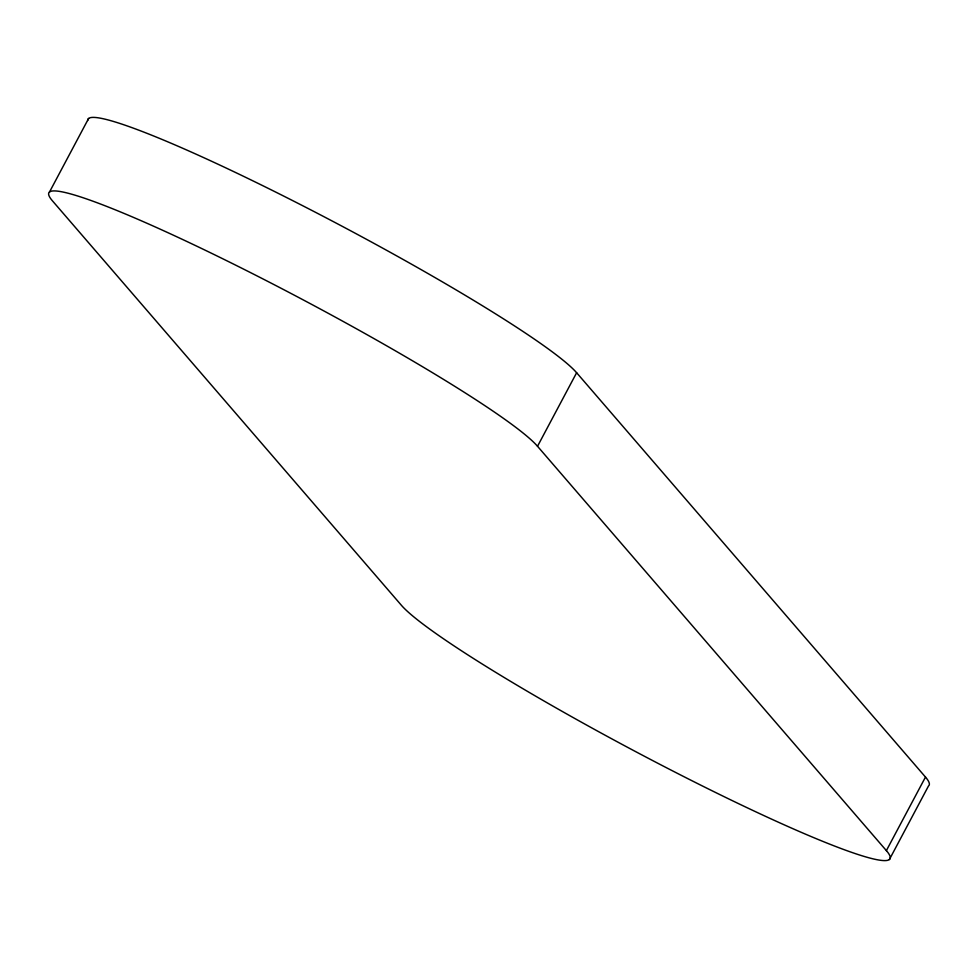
<?xml version="1.0" encoding="UTF-8"?>
<svg xmlns="http://www.w3.org/2000/svg" width="978" height="978" viewBox="0 0 978 978"><rect width="100%" height="100%" fill="white"/><g stroke="black" fill="none" stroke-linecap="round" stroke-linejoin="round"><path stroke-width="1.47" d="M49.499 192.03L88.595 118.485M576.629 372.74L925.481 777.07L886.374 850.615L537.521 446.286L576.629 372.74A278.742 24.78 28 0 0 311.811 210.404A278.742 24.78 28 0 0 87.739 120.477M889.405 859.515L928.501 785.97A278.742 24.78 28 0 0 925.481 777.07M537.521 446.286A278.742 24.78 28 0 0 251.419 273.058A278.742 24.78 28 0 0 52.519 200.93L401.371 605.26A278.742 24.78 28 0 0 687.485 778.476A278.742 24.78 28 0 0 886.374 850.615"/></g></svg>
